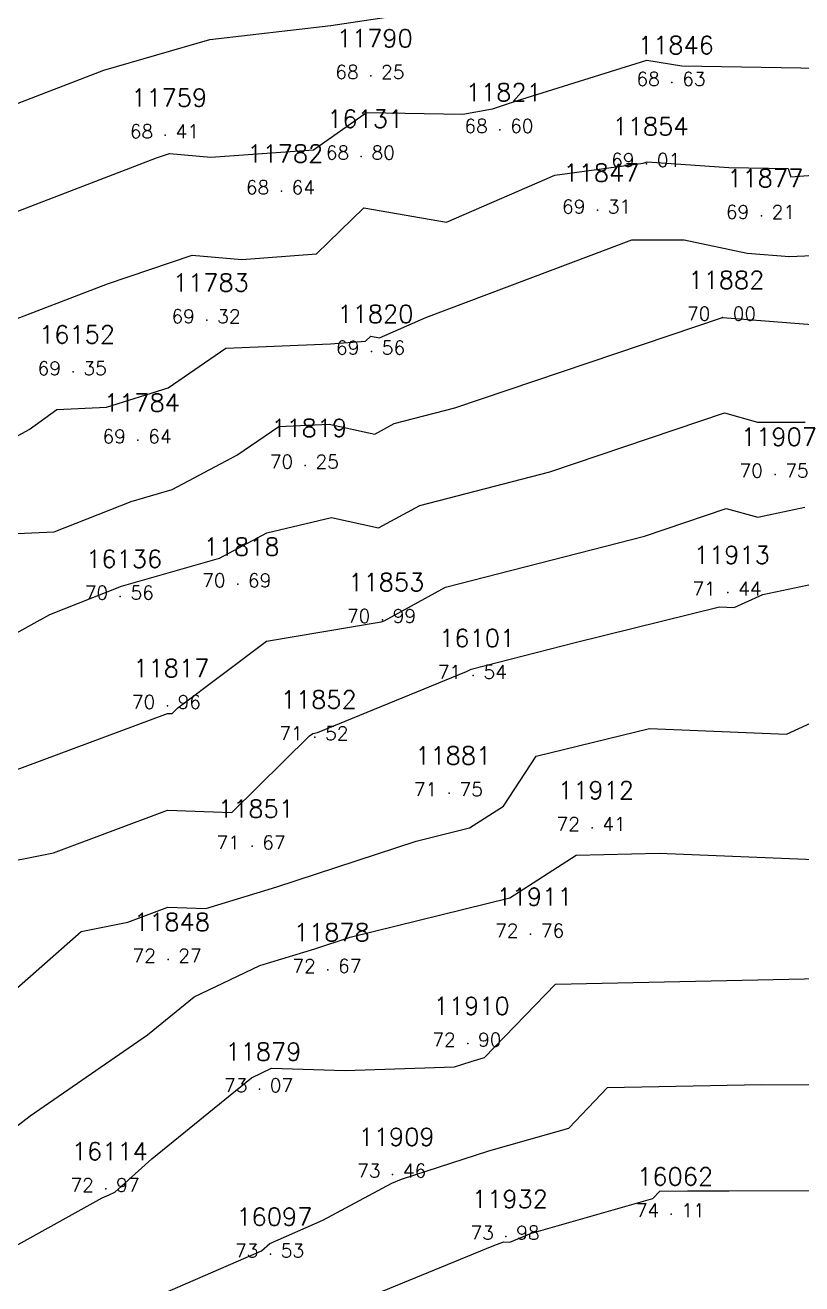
# Model space of a CAD drawing. Header units: millimetres. Extents: x 1412565 to 1412813, y 4931476 to 4931699.
# Drawn here: x 1412597.9 to 1412609.27, y 4931560.57 to 4931579.01 of the extents above; entities that cross this region are included whole.
import ezdxf
from ezdxf.enums import TextEntityAlignment as Align

# ---------------------------------------------------------------- set-up
doc = ezdxf.new("R2010")
doc.units = ezdxf.units.MM
for name, color, linetype in [('CIVIL', 50, 'Continuous'), ('CIVIL-DRAW', 80, 'Continuous'), ('CIVIL-NONAME', 130, 'Continuous'), ('CIVIL-TEXT', 240, 'Continuous'), ('CIVIL-Z', 50, 'Continuous'), ('Tcontours0', 7, 'Continuous'), ('Tcontours1', 7, 'Continuous'), ('Tcontours2', 7, 'Continuous')]:
    doc.layers.add(name, color=color, linetype=linetype)
doc.styles.add('CIVILCADMAIN', font='TXT.SHX')
doc.styles.get("Standard").update_dxf_attribs({"font": 'arial.ttf'})

# ---------------------------------------------------------------- blocks, each defined once
blk = doc.blocks.new('CIVIL-ZZ')
at = {"layer": 'CIVIL-DRAW'}
blk.add_point((0, 0), dxfattribs=at)
at = {"layer": 'CIVIL-NONAME'}
blk.add_attdef('NAME', text='', height=1.8, dxfattribs=at).set_placement((0, 2.1), align=Align.CENTER)
at = {"layer": 'CIVIL-TEXT', "flags": 8}
blk.add_attdef('TEXT', text='', height=2, dxfattribs=at).set_placement((0.2, -3.3), align=Align.CENTER)
at = {"layer": 'CIVIL-Z'}
blk.add_attdef('Z1', text='', height=1.6, dxfattribs=at).set_placement((-0.75, -0.225), align=Align.RIGHT)
blk.add_attdef('Z2', (0.75, -0.225), '', height=1.6, dxfattribs=at)

msp = doc.modelspace()

# ---------------------------------------------------------------- linework, layer by layer
at = {"layer": 'Tcontours0', "elevation": 70}
msp.add_lwpolyline([(1412588.845, 4931566.376), (1412589.081, 4931566.535), (1412589.468, 4931566.808), (1412591.153, 4931567.723), (1412591.954, 4931567.761), (1412592.412, 4931567.988), (1412594.86, 4931569.381), (1412595.663, 4931570.105), (1412595.945, 4931570.373), (1412597.561, 4931571.555), (1412598.322, 4931571.587), (1412599.448, 4931572.034), (1412600.051, 4931572.207), (1412600.996, 4931572.712), (1412601.613, 4931573.133), (1412602.351, 4931573.165), (1412603.019, 4931573.021), (1412603.301, 4931573.174), (1412604.192, 4931573.404), (1412608.11, 4931574.73), (1412609.796, 4931574.597)], dxfattribs=at)
at = {"layer": 'Tcontours1'}
for points, elevation in [([(1412588.866, 4931573.111), (1412589.982, 4931573.877), (1412590.545, 4931574.213), (1412590.869, 4931574.369), (1412592.261, 4931574.96), (1412592.661, 4931575.362), (1412594.214, 4931576.071), (1412595.162, 4931576.398), (1412595.233, 4931577.018), (1412596.535, 4931577.385), (1412599.049, 4931578.352), (1412600.603, 4931578.802), (1412602.374, 4931579.009), (1412603.481, 4931579.176)], 68), ([(1412588.782, 4931569.24), (1412589.482, 4931569.889), (1412590.27, 4931570.256), (1412593.142, 4931571.66), (1412593.406, 4931572.107), (1412594.267, 4931572.399), (1412595.126, 4931573.182), (1412596.325, 4931573.836), (1412597.523, 4931574.615), (1412599.103, 4931575.222), (1412600.345, 4931575.643), (1412601.073, 4931575.579), (1412602.167, 4931575.66), (1412602.859, 4931576.337), (1412604.067, 4931576.126), (1412605.656, 4931576.815), (1412606.948, 4931576.992), (1412607.01, 4931577.011), (1412608.206, 4931576.926), (1412609.075, 4931576.912), (1412609.114, 4931576.791), (1412610.459, 4931576.893)], 69), ([(1412588.857, 4931562.704), (1412590.119, 4931563.624), (1412590.505, 4931563.97), (1412591.154, 4931564.414), (1412592.489, 4931564.434), (1412593.21, 4931564.741), (1412594.824, 4931566.89), (1412595.776, 4931567.444), (1412596.921, 4931567.838), (1412597.224, 4931567.898), (1412599.98, 4931568.926), (1412600.05, 4931568.924), (1412600.134, 4931569.007), (1412601.432, 4931569.983), (1412603.111, 4931570.268), (1412603.154, 4931570.285), (1412604.054, 4931570.775), (1412606.968, 4931571.526), (1412608.166, 4931571.931), (1412608.63, 4931571.803), (1412609.316, 4931571.948)], 71), ([(1412589.541, 4931559.842), (1412592.227, 4931560.981), (1412592.941, 4931561.724), (1412593.316, 4931562.109), (1412595.163, 4931562.964), (1412596.291, 4931563.793), (1412596.565, 4931563.992), (1412596.786, 4931564.163), (1412597.48, 4931564.641), (1412598.72, 4931565.733), (1412599.402, 4931565.868), (1412599.988, 4931566.087), (1412600.543, 4931566.067), (1412601.586, 4931566.383), (1412603.626, 4931567.056), (1412604.405, 4931567.248), (1412604.902, 4931567.567), (1412605.38, 4931568.301), (1412607.041, 4931568.708), (1412609.047, 4931568.623), (1412610.483, 4931569.284)], 72), ([(1412595.402, 4931560.303), (1412596.972, 4931561.193), (1412597.526, 4931560.999), (1412599.024, 4931561.83), (1412599.127, 4931561.873), (1412599.209, 4931561.909), (1412599.755, 4931562.398), (1412601.213, 4931563.586), (1412601.505, 4931563.726), (1412602.586, 4931563.696), (1412604.184, 4931563.747), (1412604.432, 4931563.828), (1412604.626, 4931563.883), (1412605.666, 4931564.961), (1412609.764, 4931565.045)], 73), ([(1412603.132, 4931560.461), (1412604.763, 4931561.127), (1412604.908, 4931561.182), (1412604.997, 4931561.178), (1412605.312, 4931561.311), (1412607.089, 4931561.817), (1412607.192, 4931561.924), (1412607.598, 4931561.932), (1412608.21, 4931561.931), (1412610.59, 4931561.941)], 74)]:
    msp.add_lwpolyline(points, dxfattribs=dict(at, elevation=elevation))
at = {"layer": 'Tcontours2'}
for points, elevation in [([(1412588.806, 4931571.685), (1412589.345, 4931571.813), (1412590.52, 4931572.362), (1412591.831, 4931573.002), (1412592.346, 4931573.874), (1412592.812, 4931574.072), (1412593.249, 4931574.511), (1412593.836, 4931574.657), (1412595.656, 4931575.379), (1412595.985, 4931575.593), (1412599.821, 4931577.068), (1412600.01, 4931577.132), (1412600.615, 4931577.079), (1412602.12, 4931577.187), (1412602.896, 4931577.734), (1412604.31, 4931577.706), (1412604.743, 4931577.785), (1412605.096, 4931577.902), (1412607.001, 4931578.502), (1412607.514, 4931578.418), (1412609.551, 4931578.384)], 68.5), ([(1412588.835, 4931567.726), (1412589.674, 4931568.296), (1412590.516, 4931568.753), (1412590.804, 4931568.767), (1412593.17, 4931569.94), (1412594.107, 4931570.473), (1412594.527, 4931570.852), (1412595.521, 4931571.757), (1412597.957, 4931573.087), (1412598.36, 4931573.382), (1412599.091, 4931573.413), (1412599.992, 4931573.7), (1412600.839, 4931574.278), (1412602.368, 4931574.345), (1412602.884, 4931574.383), (1412602.958, 4931574.456), (1412603.087, 4931574.433), (1412603.764, 4931574.727), (1412606.784, 4931575.868), (1412607.549, 4931575.866), (1412608.471, 4931575.673), (1412609.09, 4931575.624), (1412610.776, 4931575.698)], 69.5), ([(1412588.831, 4931563.976), (1412590.398, 4931565.387), (1412590.447, 4931565.42), (1412590.546, 4931565.421), (1412592.653, 4931566.32), (1412593.35, 4931567.248), (1412595.337, 4931568.405), (1412596.024, 4931568.641), (1412596.916, 4931569.706), (1412597.348, 4931569.875), (1412598.261, 4931570.374), (1412599.307, 4931570.789), (1412600.746, 4931571.202), (1412601.438, 4931571.571), (1412602.382, 4931571.796), (1412603.075, 4931571.647), (1412603.677, 4931571.975), (1412605.58, 4931572.465), (1412608.138, 4931573.331), (1412608.623, 4931573.197), (1412609.324, 4931573.196)], 70.5), ([(1412588.767, 4931560.815), (1412590.446, 4931561.774), (1412591.835, 4931562.613), (1412591.996, 4931563.128), (1412593.08, 4931562.945), (1412593.967, 4931563.84), (1412595.685, 4931565.87), (1412596.214, 4931566.363), (1412596.368, 4931566.499), (1412598.313, 4931566.883), (1412599.984, 4931567.507), (1412600.923, 4931567.473), (1412602.063, 4931568.596), (1412602.113, 4931568.634), (1412602.177, 4931568.645), (1412604.363, 4931569.54), (1412604.43, 4931569.576), (1412605.952, 4931569.968), (1412608.067, 4931570.487), (1412608.282, 4931570.477), (1412608.7, 4931570.67), (1412610.187, 4931570.984)], 71.5), ([(1412593.429, 4931560.278), (1412593.691, 4931560.694), (1412595.505, 4931561.513), (1412595.953, 4931562.333), (1412596.299, 4931562.472), (1412596.862, 4931562.275), (1412597.321, 4931562.53), (1412597.969, 4931563.027), (1412599.691, 4931564.216), (1412600.375, 4931564.774), (1412601.336, 4931565.234), (1412602.141, 4931565.478), (1412602.659, 4931565.649), (1412604.994, 4931566.223), (1412605.969, 4931566.849), (1412607.183, 4931566.88), (1412609.812, 4931566.769)], 72.5), ([(1412599.907, 4931560.423), (1412601.361, 4931561.051), (1412601.48, 4931561.158), (1412602.257, 4931561.501), (1412603.269, 4931562.043), (1412603.408, 4931562.1), (1412604.691, 4931562.518), (1412605.858, 4931562.85), (1412606.429, 4931563.443), (1412608.681, 4931563.489), (1412611.171, 4931563.482), (1412611.483, 4931563.559), (1412613.123, 4931564.026), (1412613.474, 4931563.753), (1412613.61, 4931563.358), (1412615.02, 4931563.216), (1412617.395, 4931562.957), (1412619.312, 4931562.788), (1412620.058, 4931563.155), (1412621.325, 4931562.901), (1412621.526, 4931562.934), (1412623.508, 4931562.361), (1412623.877, 4931562.281), (1412627.045, 4931563.924)], 73.5)]:
    msp.add_lwpolyline(points, dxfattribs=dict(at, elevation=elevation))

# ---------------------------------------------------------------- block references
at = {"layer": 'CIVIL'}
ref = msp.add_blockref('CIVIL-ZZ', (1412602.96, 4931578.27, 68.25), dxfattribs=dict(at, xscale=0.2, yscale=0.2))
ref.add_attrib('Z2', '25', (1412603.11, 4931578.225), dxfattribs={"layer": 'CIVIL-Z', "height": 0.2, "style": 'CIVILCADMAIN'})
ref.add_attrib('Z1', '68', (1412602.44, 4931578.225), dxfattribs={"layer": 'CIVIL-Z', "height": 0.2, "style": 'CIVILCADMAIN'})
ref.add_attrib('NAME', '11790', (1412602.46, 4931578.69), dxfattribs={"layer": 'CIVIL-NONAME', "height": 0.26, "style": 'CIVILCADMAIN'})
ref = msp.add_blockref('CIVIL-ZZ', (1412607.37, 4931578.17, 68.63), dxfattribs=dict(at, xscale=0.2, yscale=0.2))
ref.add_attrib('Z2', '63', (1412607.52, 4931578.125), dxfattribs={"layer": 'CIVIL-Z', "height": 0.2, "style": 'CIVILCADMAIN'})
ref.add_attrib('Z1', '68', (1412606.85, 4931578.125), dxfattribs={"layer": 'CIVIL-Z', "height": 0.2, "style": 'CIVILCADMAIN'})
ref.add_attrib('NAME', '11846', (1412606.87, 4931578.59), dxfattribs={"layer": 'CIVIL-NONAME', "height": 0.26, "style": 'CIVILCADMAIN'})
ref = msp.add_blockref('CIVIL-ZZ', (1412599.95, 4931577.4, 68.41), dxfattribs=dict(at, xscale=0.2, yscale=0.2))
ref.add_attrib('Z2', '41', (1412600.1, 4931577.355), dxfattribs={"layer": 'CIVIL-Z', "height": 0.2, "style": 'CIVILCADMAIN'})
ref.add_attrib('Z1', '68', (1412599.43, 4931577.355), dxfattribs={"layer": 'CIVIL-Z', "height": 0.2, "style": 'CIVILCADMAIN'})
ref.add_attrib('NAME', '11759', (1412599.45, 4931577.82), dxfattribs={"layer": 'CIVIL-NONAME', "height": 0.26, "style": 'CIVILCADMAIN'})
ref = msp.add_blockref('CIVIL-ZZ', (1412604.85, 4931577.48, 68.6), dxfattribs=dict(at, xscale=0.2, yscale=0.2))
ref.add_attrib('Z2', '60', (1412605, 4931577.435), dxfattribs={"layer": 'CIVIL-Z', "height": 0.2, "style": 'CIVILCADMAIN'})
ref.add_attrib('Z1', '68', (1412604.33, 4931577.435), dxfattribs={"layer": 'CIVIL-Z', "height": 0.2, "style": 'CIVILCADMAIN'})
ref.add_attrib('NAME', '11821', (1412604.35, 4931577.9), dxfattribs={"layer": 'CIVIL-NONAME', "height": 0.26, "style": 'CIVILCADMAIN'})
ref = msp.add_blockref('CIVIL-ZZ', (1412602.82, 4931577.09, 68.8), dxfattribs=dict(at, xscale=0.2, yscale=0.2))
ref.add_attrib('Z2', '80', (1412602.97, 4931577.045), dxfattribs={"layer": 'CIVIL-Z', "height": 0.2, "style": 'CIVILCADMAIN'})
ref.add_attrib('Z1', '68', (1412602.3, 4931577.045), dxfattribs={"layer": 'CIVIL-Z', "height": 0.2, "style": 'CIVILCADMAIN'})
ref.add_attrib('NAME', '16131', (1412602.32, 4931577.51), dxfattribs={"layer": 'CIVIL-NONAME', "height": 0.26, "style": 'CIVILCADMAIN'})
ref = msp.add_blockref('CIVIL-ZZ', (1412607, 4931576.98, 69.01), dxfattribs=dict(at, xscale=0.2, yscale=0.2))
ref.add_attrib('Z2', '01', (1412607.15, 4931576.935), dxfattribs={"layer": 'CIVIL-Z', "height": 0.2, "style": 'CIVILCADMAIN'})
ref.add_attrib('Z1', '69', (1412606.48, 4931576.935), dxfattribs={"layer": 'CIVIL-Z', "height": 0.2, "style": 'CIVILCADMAIN'})
ref.add_attrib('NAME', '11854', (1412606.5, 4931577.4), dxfattribs={"layer": 'CIVIL-NONAME', "height": 0.26, "style": 'CIVILCADMAIN'})
ref = msp.add_blockref('CIVIL-ZZ', (1412601.65, 4931576.58, 68.64), dxfattribs=dict(at, xscale=0.2, yscale=0.2))
ref.add_attrib('Z2', '64', (1412601.8, 4931576.535), dxfattribs={"layer": 'CIVIL-Z', "height": 0.2, "style": 'CIVILCADMAIN'})
ref.add_attrib('Z1', '68', (1412601.13, 4931576.535), dxfattribs={"layer": 'CIVIL-Z', "height": 0.2, "style": 'CIVILCADMAIN'})
ref.add_attrib('NAME', '11782', (1412601.15, 4931577), dxfattribs={"layer": 'CIVIL-NONAME', "height": 0.26, "style": 'CIVILCADMAIN'})
ref = msp.add_blockref('CIVIL-ZZ', (1412606.28, 4931576.3, 69.31), dxfattribs=dict(at, xscale=0.2, yscale=0.2))
ref.add_attrib('Z2', '31', (1412606.43, 4931576.255), dxfattribs={"layer": 'CIVIL-Z', "height": 0.2, "style": 'CIVILCADMAIN'})
ref.add_attrib('Z1', '69', (1412605.76, 4931576.255), dxfattribs={"layer": 'CIVIL-Z', "height": 0.2, "style": 'CIVILCADMAIN'})
ref.add_attrib('NAME', '11847', (1412605.78, 4931576.72), dxfattribs={"layer": 'CIVIL-NONAME', "height": 0.26, "style": 'CIVILCADMAIN'})
ref = msp.add_blockref('CIVIL-ZZ', (1412608.68, 4931576.22, 69.21), dxfattribs=dict(at, xscale=0.2, yscale=0.2))
ref.add_attrib('Z2', '21', (1412608.83, 4931576.175), dxfattribs={"layer": 'CIVIL-Z', "height": 0.2, "style": 'CIVILCADMAIN'})
ref.add_attrib('Z1', '69', (1412608.16, 4931576.175), dxfattribs={"layer": 'CIVIL-Z', "height": 0.2, "style": 'CIVILCADMAIN'})
ref.add_attrib('NAME', '11877', (1412608.18, 4931576.64), dxfattribs={"layer": 'CIVIL-NONAME', "height": 0.26, "style": 'CIVILCADMAIN'})
ref = msp.add_blockref('CIVIL-ZZ', (1412600.56, 4931574.69, 69.32), dxfattribs=dict(at, xscale=0.2, yscale=0.2))
ref.add_attrib('Z2', '32', (1412600.71, 4931574.645), dxfattribs={"layer": 'CIVIL-Z', "height": 0.2, "style": 'CIVILCADMAIN'})
ref.add_attrib('Z1', '69', (1412600.04, 4931574.645), dxfattribs={"layer": 'CIVIL-Z', "height": 0.2, "style": 'CIVILCADMAIN'})
ref.add_attrib('NAME', '11783', (1412600.06, 4931575.11), dxfattribs={"layer": 'CIVIL-NONAME', "height": 0.26, "style": 'CIVILCADMAIN'})
ref = msp.add_blockref('CIVIL-ZZ', (1412608.11, 4931574.73, 70), dxfattribs=dict(at, xscale=0.2, yscale=0.2))
ref.add_attrib('Z2', '00', (1412608.26, 4931574.685), dxfattribs={"layer": 'CIVIL-Z', "height": 0.2, "style": 'CIVILCADMAIN'})
ref.add_attrib('Z1', '70', (1412607.59, 4931574.685), dxfattribs={"layer": 'CIVIL-Z', "height": 0.2, "style": 'CIVILCADMAIN'})
ref.add_attrib('NAME', '11882', (1412607.61, 4931575.15), dxfattribs={"layer": 'CIVIL-NONAME', "height": 0.26, "style": 'CIVILCADMAIN'})
ref = msp.add_blockref('CIVIL-ZZ', (1412602.97, 4931574.23, 69.56), dxfattribs=dict(at, xscale=0.2, yscale=0.2))
ref.add_attrib('Z2', '56', (1412603.12, 4931574.185), dxfattribs={"layer": 'CIVIL-Z', "height": 0.2, "style": 'CIVILCADMAIN'})
ref.add_attrib('Z1', '69', (1412602.45, 4931574.185), dxfattribs={"layer": 'CIVIL-Z', "height": 0.2, "style": 'CIVILCADMAIN'})
ref.add_attrib('NAME', '11820', (1412602.47, 4931574.65), dxfattribs={"layer": 'CIVIL-NONAME', "height": 0.26, "style": 'CIVILCADMAIN'})
ref = msp.add_blockref('CIVIL-ZZ', (1412598.6, 4931573.93, 69.35), dxfattribs=dict(at, xscale=0.2, yscale=0.2))
ref.add_attrib('Z2', '35', (1412598.75, 4931573.885), dxfattribs={"layer": 'CIVIL-Z', "height": 0.2, "style": 'CIVILCADMAIN'})
ref.add_attrib('Z1', '69', (1412598.08, 4931573.885), dxfattribs={"layer": 'CIVIL-Z', "height": 0.2, "style": 'CIVILCADMAIN'})
ref.add_attrib('NAME', '16152', (1412598.1, 4931574.35), dxfattribs={"layer": 'CIVIL-NONAME', "height": 0.26, "style": 'CIVILCADMAIN'})
ref = msp.add_blockref('CIVIL-ZZ', (1412599.55, 4931572.93, 69.64), dxfattribs=dict(at, xscale=0.2, yscale=0.2))
ref.add_attrib('Z2', '64', (1412599.7, 4931572.885), dxfattribs={"layer": 'CIVIL-Z', "height": 0.2, "style": 'CIVILCADMAIN'})
ref.add_attrib('Z1', '69', (1412599.03, 4931572.885), dxfattribs={"layer": 'CIVIL-Z', "height": 0.2, "style": 'CIVILCADMAIN'})
ref.add_attrib('NAME', '11784', (1412599.05, 4931573.35), dxfattribs={"layer": 'CIVIL-NONAME', "height": 0.26, "style": 'CIVILCADMAIN'})
ref = msp.add_blockref('CIVIL-ZZ', (1412602, 4931572.56, 70.25), dxfattribs=dict(at, xscale=0.2, yscale=0.2))
ref.add_attrib('Z2', '25', (1412602.15, 4931572.515), dxfattribs={"layer": 'CIVIL-Z', "height": 0.2, "style": 'CIVILCADMAIN'})
ref.add_attrib('Z1', '70', (1412601.48, 4931572.515), dxfattribs={"layer": 'CIVIL-Z', "height": 0.2, "style": 'CIVILCADMAIN'})
ref.add_attrib('NAME', '11819', (1412601.5, 4931572.98), dxfattribs={"layer": 'CIVIL-NONAME', "height": 0.26, "style": 'CIVILCADMAIN'})
ref = msp.add_blockref('CIVIL-ZZ', (1412608.88, 4931572.43, 70.75), dxfattribs=dict(at, xscale=0.2, yscale=0.2))
ref.add_attrib('Z2', '75', (1412609.03, 4931572.385), dxfattribs={"layer": 'CIVIL-Z', "height": 0.2, "style": 'CIVILCADMAIN'})
ref.add_attrib('Z1', '70', (1412608.36, 4931572.385), dxfattribs={"layer": 'CIVIL-Z', "height": 0.2, "style": 'CIVILCADMAIN'})
ref.add_attrib('NAME', '11907', (1412608.38, 4931572.85), dxfattribs={"layer": 'CIVIL-NONAME', "height": 0.26, "style": 'CIVILCADMAIN'})
ref = msp.add_blockref('CIVIL-ZZ', (1412601.01, 4931570.82, 70.69), dxfattribs=dict(at, xscale=0.2, yscale=0.2))
ref.add_attrib('Z2', '69', (1412601.16, 4931570.775), dxfattribs={"layer": 'CIVIL-Z', "height": 0.2, "style": 'CIVILCADMAIN'})
ref.add_attrib('Z1', '70', (1412600.49, 4931570.775), dxfattribs={"layer": 'CIVIL-Z', "height": 0.2, "style": 'CIVILCADMAIN'})
ref.add_attrib('NAME', '11818', (1412600.51, 4931571.24), dxfattribs={"layer": 'CIVIL-NONAME', "height": 0.26, "style": 'CIVILCADMAIN'})
ref = msp.add_blockref('CIVIL-ZZ', (1412599.29, 4931570.64, 70.56), dxfattribs=dict(at, xscale=0.2, yscale=0.2))
ref.add_attrib('Z2', '56', (1412599.44, 4931570.595), dxfattribs={"layer": 'CIVIL-Z', "height": 0.2, "style": 'CIVILCADMAIN'})
ref.add_attrib('Z1', '70', (1412598.77, 4931570.595), dxfattribs={"layer": 'CIVIL-Z', "height": 0.2, "style": 'CIVILCADMAIN'})
ref.add_attrib('NAME', '16136', (1412598.79, 4931571.06), dxfattribs={"layer": 'CIVIL-NONAME', "height": 0.26, "style": 'CIVILCADMAIN'})
ref = msp.add_blockref('CIVIL-ZZ', (1412608.19, 4931570.7, 71.44), dxfattribs=dict(at, xscale=0.2, yscale=0.2))
ref.add_attrib('Z2', '44', (1412608.34, 4931570.655), dxfattribs={"layer": 'CIVIL-Z', "height": 0.2, "style": 'CIVILCADMAIN'})
ref.add_attrib('Z1', '71', (1412607.67, 4931570.655), dxfattribs={"layer": 'CIVIL-Z', "height": 0.2, "style": 'CIVILCADMAIN'})
ref.add_attrib('NAME', '11913', (1412607.69, 4931571.12), dxfattribs={"layer": 'CIVIL-NONAME', "height": 0.26, "style": 'CIVILCADMAIN'})
ref = msp.add_blockref('CIVIL-ZZ', (1412603.13, 4931570.3, 70.99), dxfattribs=dict(at, xscale=0.2, yscale=0.2))
ref.add_attrib('Z2', '99', (1412603.28, 4931570.255), dxfattribs={"layer": 'CIVIL-Z', "height": 0.2, "style": 'CIVILCADMAIN'})
ref.add_attrib('Z1', '70', (1412602.61, 4931570.255), dxfattribs={"layer": 'CIVIL-Z', "height": 0.2, "style": 'CIVILCADMAIN'})
ref.add_attrib('NAME', '11853', (1412602.63, 4931570.72), dxfattribs={"layer": 'CIVIL-NONAME', "height": 0.26, "style": 'CIVILCADMAIN'})
ref = msp.add_blockref('CIVIL-ZZ', (1412604.46, 4931569.48, 71.54), dxfattribs=dict(at, xscale=0.2, yscale=0.2))
ref.add_attrib('Z2', '54', (1412604.61, 4931569.435), dxfattribs={"layer": 'CIVIL-Z', "height": 0.2, "style": 'CIVILCADMAIN'})
ref.add_attrib('Z1', '71', (1412603.94, 4931569.435), dxfattribs={"layer": 'CIVIL-Z', "height": 0.2, "style": 'CIVILCADMAIN'})
ref.add_attrib('NAME', '16101', (1412603.96, 4931569.9), dxfattribs={"layer": 'CIVIL-NONAME', "height": 0.26, "style": 'CIVILCADMAIN'})
ref = msp.add_blockref('CIVIL-ZZ', (1412599.98, 4931569.04, 70.96), dxfattribs=dict(at, xscale=0.2, yscale=0.2))
ref.add_attrib('Z2', '96', (1412600.13, 4931568.995), dxfattribs={"layer": 'CIVIL-Z', "height": 0.2, "style": 'CIVILCADMAIN'})
ref.add_attrib('Z1', '70', (1412599.46, 4931568.995), dxfattribs={"layer": 'CIVIL-Z', "height": 0.2, "style": 'CIVILCADMAIN'})
ref.add_attrib('NAME', '11817', (1412599.48, 4931569.46), dxfattribs={"layer": 'CIVIL-NONAME', "height": 0.26, "style": 'CIVILCADMAIN'})
ref = msp.add_blockref('CIVIL-ZZ', (1412602.14, 4931568.58, 71.52), dxfattribs=dict(at, xscale=0.2, yscale=0.2))
ref.add_attrib('Z2', '52', (1412602.29, 4931568.535), dxfattribs={"layer": 'CIVIL-Z', "height": 0.2, "style": 'CIVILCADMAIN'})
ref.add_attrib('Z1', '71', (1412601.62, 4931568.535), dxfattribs={"layer": 'CIVIL-Z', "height": 0.2, "style": 'CIVILCADMAIN'})
ref.add_attrib('NAME', '11852', (1412601.64, 4931569), dxfattribs={"layer": 'CIVIL-NONAME', "height": 0.26, "style": 'CIVILCADMAIN'})
ref = msp.add_blockref('CIVIL-ZZ', (1412604.11, 4931567.76, 71.75), dxfattribs=dict(at, xscale=0.2, yscale=0.2))
ref.add_attrib('Z2', '75', (1412604.26, 4931567.715), dxfattribs={"layer": 'CIVIL-Z', "height": 0.2, "style": 'CIVILCADMAIN'})
ref.add_attrib('Z1', '71', (1412603.59, 4931567.715), dxfattribs={"layer": 'CIVIL-Z', "height": 0.2, "style": 'CIVILCADMAIN'})
ref.add_attrib('NAME', '11881', (1412603.61, 4931568.18), dxfattribs={"layer": 'CIVIL-NONAME', "height": 0.26, "style": 'CIVILCADMAIN'})
ref = msp.add_blockref('CIVIL-ZZ', (1412606.2, 4931567.25, 72.41), dxfattribs=dict(at, xscale=0.2, yscale=0.2))
ref.add_attrib('Z2', '41', (1412606.35, 4931567.205), dxfattribs={"layer": 'CIVIL-Z', "height": 0.2, "style": 'CIVILCADMAIN'})
ref.add_attrib('Z1', '72', (1412605.68, 4931567.205), dxfattribs={"layer": 'CIVIL-Z', "height": 0.2, "style": 'CIVILCADMAIN'})
ref.add_attrib('NAME', '11912', (1412605.7, 4931567.67), dxfattribs={"layer": 'CIVIL-NONAME', "height": 0.26, "style": 'CIVILCADMAIN'})
ref = msp.add_blockref('CIVIL-ZZ', (1412601.22, 4931566.98, 71.67), dxfattribs=dict(at, xscale=0.2, yscale=0.2))
ref.add_attrib('Z2', '67', (1412601.37, 4931566.935), dxfattribs={"layer": 'CIVIL-Z', "height": 0.2, "style": 'CIVILCADMAIN'})
ref.add_attrib('Z1', '71', (1412600.7, 4931566.935), dxfattribs={"layer": 'CIVIL-Z', "height": 0.2, "style": 'CIVILCADMAIN'})
ref.add_attrib('NAME', '11851', (1412600.72, 4931567.4), dxfattribs={"layer": 'CIVIL-NONAME', "height": 0.26, "style": 'CIVILCADMAIN'})
ref = msp.add_blockref('CIVIL-ZZ', (1412605.3, 4931565.69, 72.76), dxfattribs=dict(at, xscale=0.2, yscale=0.2))
ref.add_attrib('Z2', '76', (1412605.45, 4931565.645), dxfattribs={"layer": 'CIVIL-Z', "height": 0.2, "style": 'CIVILCADMAIN'})
ref.add_attrib('Z1', '72', (1412604.78, 4931565.645), dxfattribs={"layer": 'CIVIL-Z', "height": 0.2, "style": 'CIVILCADMAIN'})
ref.add_attrib('NAME', '11911', (1412604.8, 4931566.11), dxfattribs={"layer": 'CIVIL-NONAME', "height": 0.26, "style": 'CIVILCADMAIN'})
ref = msp.add_blockref('CIVIL-ZZ', (1412599.99, 4931565.32, 72.27), dxfattribs=dict(at, xscale=0.2, yscale=0.2))
ref.add_attrib('Z2', '27', (1412600.14, 4931565.275), dxfattribs={"layer": 'CIVIL-Z', "height": 0.2, "style": 'CIVILCADMAIN'})
ref.add_attrib('Z1', '72', (1412599.47, 4931565.275), dxfattribs={"layer": 'CIVIL-Z', "height": 0.2, "style": 'CIVILCADMAIN'})
ref.add_attrib('NAME', '11848', (1412599.49, 4931565.74), dxfattribs={"layer": 'CIVIL-NONAME', "height": 0.26, "style": 'CIVILCADMAIN'})
ref = msp.add_blockref('CIVIL-ZZ', (1412602.33, 4931565.17, 72.67), dxfattribs=dict(at, xscale=0.2, yscale=0.2))
ref.add_attrib('Z2', '67', (1412602.48, 4931565.125), dxfattribs={"layer": 'CIVIL-Z', "height": 0.2, "style": 'CIVILCADMAIN'})
ref.add_attrib('Z1', '72', (1412601.81, 4931565.125), dxfattribs={"layer": 'CIVIL-Z', "height": 0.2, "style": 'CIVILCADMAIN'})
ref.add_attrib('NAME', '11878', (1412601.83, 4931565.59), dxfattribs={"layer": 'CIVIL-NONAME', "height": 0.26, "style": 'CIVILCADMAIN'})
ref = msp.add_blockref('CIVIL-ZZ', (1412604.38, 4931564.09, 72.9), dxfattribs=dict(at, xscale=0.2, yscale=0.2))
ref.add_attrib('Z2', '90', (1412604.53, 4931564.045), dxfattribs={"layer": 'CIVIL-Z', "height": 0.2, "style": 'CIVILCADMAIN'})
ref.add_attrib('Z1', '72', (1412603.86, 4931564.045), dxfattribs={"layer": 'CIVIL-Z', "height": 0.2, "style": 'CIVILCADMAIN'})
ref.add_attrib('NAME', '11910', (1412603.88, 4931564.51), dxfattribs={"layer": 'CIVIL-NONAME', "height": 0.26, "style": 'CIVILCADMAIN'})
ref = msp.add_blockref('CIVIL-ZZ', (1412601.33, 4931563.42, 73.07), dxfattribs=dict(at, xscale=0.2, yscale=0.2))
ref.add_attrib('Z2', '07', (1412601.48, 4931563.375), dxfattribs={"layer": 'CIVIL-Z', "height": 0.2, "style": 'CIVILCADMAIN'})
ref.add_attrib('Z1', '73', (1412600.81, 4931563.375), dxfattribs={"layer": 'CIVIL-Z', "height": 0.2, "style": 'CIVILCADMAIN'})
ref.add_attrib('NAME', '11879', (1412600.83, 4931563.84), dxfattribs={"layer": 'CIVIL-NONAME', "height": 0.26, "style": 'CIVILCADMAIN'})
ref = msp.add_blockref('CIVIL-ZZ', (1412603.28, 4931562.17, 73.46), dxfattribs=dict(at, xscale=0.2, yscale=0.2))
ref.add_attrib('Z2', '46', (1412603.43, 4931562.125), dxfattribs={"layer": 'CIVIL-Z', "height": 0.2, "style": 'CIVILCADMAIN'})
ref.add_attrib('Z1', '73', (1412602.76, 4931562.125), dxfattribs={"layer": 'CIVIL-Z', "height": 0.2, "style": 'CIVILCADMAIN'})
ref.add_attrib('NAME', '11909', (1412602.78, 4931562.59), dxfattribs={"layer": 'CIVIL-NONAME', "height": 0.26, "style": 'CIVILCADMAIN'})
ref = msp.add_blockref('CIVIL-ZZ', (1412599.08, 4931561.96, 72.97), dxfattribs=dict(at, xscale=0.2, yscale=0.2))
ref.add_attrib('Z2', '97', (1412599.23, 4931561.915), dxfattribs={"layer": 'CIVIL-Z', "height": 0.2, "style": 'CIVILCADMAIN'})
ref.add_attrib('Z1', '72', (1412598.56, 4931561.915), dxfattribs={"layer": 'CIVIL-Z', "height": 0.2, "style": 'CIVILCADMAIN'})
ref.add_attrib('NAME', '16114', (1412598.58, 4931562.38), dxfattribs={"layer": 'CIVIL-NONAME', "height": 0.26, "style": 'CIVILCADMAIN'})
ref = msp.add_blockref('CIVIL-ZZ', (1412607.36, 4931561.59, 74.11), dxfattribs=dict(at, xscale=0.2, yscale=0.2))
ref.add_attrib('Z2', '11', (1412607.51, 4931561.545), dxfattribs={"layer": 'CIVIL-Z', "height": 0.2, "style": 'CIVILCADMAIN'})
ref.add_attrib('Z1', '74', (1412606.84, 4931561.545), dxfattribs={"layer": 'CIVIL-Z', "height": 0.2, "style": 'CIVILCADMAIN'})
ref.add_attrib('NAME', '16062', (1412606.86, 4931562.01), dxfattribs={"layer": 'CIVIL-NONAME', "height": 0.26, "style": 'CIVILCADMAIN'})
ref = msp.add_blockref('CIVIL-ZZ', (1412604.94, 4931561.26, 73.98), dxfattribs=dict(at, xscale=0.2, yscale=0.2))
ref.add_attrib('Z2', '98', (1412605.09, 4931561.215), dxfattribs={"layer": 'CIVIL-Z', "height": 0.2, "style": 'CIVILCADMAIN'})
ref.add_attrib('Z1', '73', (1412604.42, 4931561.215), dxfattribs={"layer": 'CIVIL-Z', "height": 0.2, "style": 'CIVILCADMAIN'})
ref.add_attrib('NAME', '11932', (1412604.44, 4931561.68), dxfattribs={"layer": 'CIVIL-NONAME', "height": 0.26, "style": 'CIVILCADMAIN'})
ref = msp.add_blockref('CIVIL-ZZ', (1412601.49, 4931561, 73.53), dxfattribs=dict(at, xscale=0.2, yscale=0.2))
ref.add_attrib('Z2', '53', (1412601.64, 4931560.955), dxfattribs={"layer": 'CIVIL-Z', "height": 0.2, "style": 'CIVILCADMAIN'})
ref.add_attrib('Z1', '73', (1412600.97, 4931560.955), dxfattribs={"layer": 'CIVIL-Z', "height": 0.2, "style": 'CIVILCADMAIN'})
ref.add_attrib('NAME', '16097', (1412600.99, 4931561.42), dxfattribs={"layer": 'CIVIL-NONAME', "height": 0.26, "style": 'CIVILCADMAIN'})

doc.saveas('drawing.dxf')
